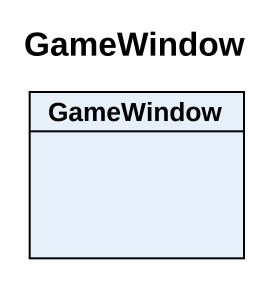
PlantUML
@startuml
title GameWindow
hide circle
hide empty members
class GameWindow
@enduml
